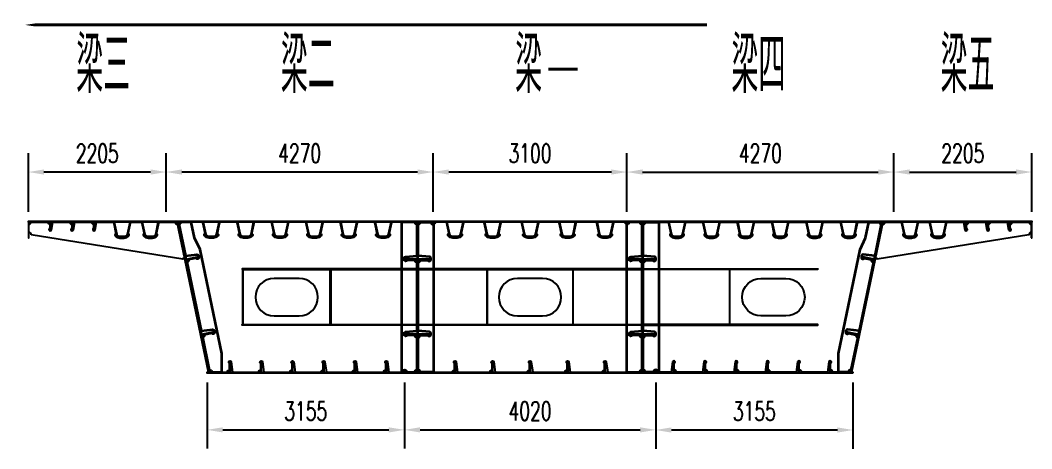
# Model space of a CAD drawing. Extents: x -158665 to 747974, y -1078007 to -307893.
# Drawn here: x 219552 to 235732, y -357447 to -350594 of the extents above; entities that cross this region are included whole.
import ezdxf

# ---------------------------------------------------------------- set-up
doc = ezdxf.new("R2010")
doc.units = 0
doc.header["$LTSCALE"] = 0.02
doc.header["$MEASUREMENT"] = 0
doc.header["$PDMODE"] = 35
doc.header["$PDSIZE"] = 150
doc.layers.get('0').update_dxf_attribs({"linetype": 'CONTINUOUS'})
doc.layers.get('Defpoints').update_dxf_attribs({"linetype": 'CONTINUOUS'})
doc.layers.add('1', color=1, linetype='CONTINUOUS')
doc.layers.add('1图框轮廓', color=7, linetype='CONTINUOUS', lineweight=35)
doc.styles.add('HC_GBDIM', font='romans', dxfattribs={"width": 0.667, "bigfont": 'gbcbig'})
doc.dimstyles.new('HC_GBDIM-100', dxfattribs={"dimscale": 100, "dimtxt": 3, "dimasz": 2.5, "dimexe": 3, "dimexo": 1.5, "dimgap": 1.5, "dimtad": 1, "dimdec": 0, "dimzin": 0, "dimdsep": 46, "dimtxsty": 'HC_GBDIM', "dimcen": 2.5, "dimclrd": 130, "dimclre": 130, "dimclrt": 3, "dimadec": 0, "dimazin": 0, "dimtfac": 0.714286, "dimtdec": 0, "dimtmove": 0, "dimatfit": 3, "dimfxl": 1, "dimtzin": 0, "dimlwd": -1, "dimlwe": -1, "dimarcsym": 0})

# ---------------------------------------------------------------- blocks, each defined once
blk = doc.blocks.new('*D199')
at = {"color": 130}
for p, q in [((222542, -356390), (222542, -357445)), ((225697, -356390), (225697, -357445)), ((222792, -357145), (225447, -357145))]:
    blk.add_line(p, q, dxfattribs=at)
for points in [[(222792, -357104), (222792, -357187), (222542, -357145)], [(225447, -357104), (225447, -357187), (225697, -357145)]]:
    blk.add_solid(points, dxfattribs=at)
at = {"layer": 'Defpoints', "color": 0}
for p in [(222542, -356240), (225697, -356240), (225697, -357145)]:
    blk.add_point(p, dxfattribs=at)
at = {"color": 3, "insert": (224119, -356845), "char_height": 300, "attachment_point": 5, "style": 'HC_GBDIM'}
blk.add_mtext('3155', dxfattribs=at)
blk = doc.blocks.new('*D200')
at = {"color": 130}
for p, q in [((225697, -356390), (225697, -357445)), ((229717, -356390), (229717, -357445)), ((225947, -357145), (229467, -357145))]:
    blk.add_line(p, q, dxfattribs=at)
for points in [[(225947, -357104), (225947, -357187), (225697, -357145)], [(229467, -357104), (229467, -357187), (229717, -357145)]]:
    blk.add_solid(points, dxfattribs=at)
at = {"layer": 'Defpoints', "color": 0}
for p in [(225697, -356240), (229717, -356240), (229717, -357145)]:
    blk.add_point(p, dxfattribs=at)
at = {"color": 3, "insert": (227707, -356845), "char_height": 300, "attachment_point": 5, "style": 'HC_GBDIM'}
blk.add_mtext('4020', dxfattribs=at)
blk = doc.blocks.new('*D201')
at = {"color": 130}
for p, q in [((229717, -356390), (229717, -357447)), ((232872, -356390), (232872, -357447)), ((229967, -357147), (232622, -357147))]:
    blk.add_line(p, q, dxfattribs=at)
for points in [[(229967, -357106), (229967, -357189), (229717, -357147)], [(232622, -357106), (232622, -357189), (232872, -357147)]]:
    blk.add_solid(points, dxfattribs=at)
at = {"layer": 'Defpoints', "color": 0}
for p in [(229717, -356240), (232872, -356240), (232872, -357147)]:
    blk.add_point(p, dxfattribs=at)
at = {"color": 3, "insert": (231294, -356847), "char_height": 300, "attachment_point": 5, "style": 'HC_GBDIM'}
blk.add_mtext('3155', dxfattribs=at)
blk = doc.blocks.new('*D202')
at = {"color": 130}
for p, q in [((229257, -353656), (229257, -352722)), ((233527, -353656), (233527, -352722)), ((229507, -353022), (233277, -353022))]:
    blk.add_line(p, q, dxfattribs=at)
for points in [[(229507, -352980), (229507, -353064), (229257, -353022)], [(233277, -352980), (233277, -353064), (233527, -353022)]]:
    blk.add_solid(points, dxfattribs=at)
at = {"layer": 'Defpoints', "color": 0}
for p in [(233527, -353022), (229257, -353806), (233527, -353806)]:
    blk.add_point(p, dxfattribs=at)
at = {"color": 3, "insert": (231392, -352722), "char_height": 300, "attachment_point": 5, "style": 'HC_GBDIM'}
blk.add_mtext('4270', dxfattribs=at)
blk = doc.blocks.new('*D203')
at = {"color": 130}
for p, q in [((226157, -353656), (226157, -352722)), ((229257, -353656), (229257, -352722)), ((229007, -353022), (226407, -353022))]:
    blk.add_line(p, q, dxfattribs=at)
for points in [[(226407, -352980), (226407, -353063), (226157, -353022)], [(229007, -352980), (229007, -353063), (229257, -353022)]]:
    blk.add_solid(points, dxfattribs=at)
at = {"layer": 'Defpoints', "color": 0}
for p in [(226157, -353022), (226157, -353806), (229257, -353806)]:
    blk.add_point(p, dxfattribs=at)
at = {"color": 3, "insert": (227707, -352722), "char_height": 300, "attachment_point": 5, "style": 'HC_GBDIM'}
blk.add_mtext('3100', dxfattribs=at)
blk = doc.blocks.new('*D204')
at = {"color": 130}
for p, q in [((221887, -353656), (221887, -352722)), ((226157, -353656), (226157, -352722)), ((225907, -353022), (222137, -353022))]:
    blk.add_line(p, q, dxfattribs=at)
for points in [[(222137, -352980), (222137, -353063), (221887, -353022)], [(225907, -352980), (225907, -353063), (226157, -353022)]]:
    blk.add_solid(points, dxfattribs=at)
at = {"layer": 'Defpoints', "color": 0}
for p in [(221887, -353022), (221887, -353806), (226157, -353806)]:
    blk.add_point(p, dxfattribs=at)
at = {"color": 3, "insert": (224022, -352722), "char_height": 300, "attachment_point": 5, "style": 'HC_GBDIM'}
blk.add_mtext('4270', dxfattribs=at)
blk = doc.blocks.new('*D205')
at = {"color": 130}
for p, q in [((219682, -353656), (219682, -352722)), ((221887, -353656), (221887, -352722)), ((221637, -353022), (219932, -353022))]:
    blk.add_line(p, q, dxfattribs=at)
for points in [[(219932, -352980), (219932, -353063), (219682, -353022)], [(221637, -352980), (221637, -353063), (221887, -353022)]]:
    blk.add_solid(points, dxfattribs=at)
at = {"layer": 'Defpoints', "color": 0}
for p in [(219682, -353022), (219682, -353806), (221887, -353806)]:
    blk.add_point(p, dxfattribs=at)
at = {"color": 3, "insert": (220784, -352722), "char_height": 300, "attachment_point": 5, "style": 'HC_GBDIM'}
blk.add_mtext('2205', dxfattribs=at)
blk = doc.blocks.new('*D206')
at = {"color": 130}
for p, q in [((233527, -353656), (233527, -352722)), ((235732, -353656), (235732, -352722)), ((233777, -353022), (235482, -353022))]:
    blk.add_line(p, q, dxfattribs=at)
for points in [[(233777, -352980), (233777, -353063), (233527, -353022)], [(235482, -352980), (235482, -353063), (235732, -353022)]]:
    blk.add_solid(points, dxfattribs=at)
at = {"layer": 'Defpoints', "color": 0}
for p in [(235732, -353022), (233527, -353806), (235732, -353806)]:
    blk.add_point(p, dxfattribs=at)
at = {"color": 3, "insert": (234629, -352722), "char_height": 300, "attachment_point": 5, "style": 'HC_GBDIM'}
blk.add_mtext('2205', dxfattribs=at)

msp = doc.modelspace()

# ---------------------------------------------------------------- linework, layer by layer
at = {"color": 6}
msp.add_lwpolyline([(219626.9, -350669.2, 0, 150, 0), (220132, -350669.2, 50, 50, 0), (230537.1, -350669.2, 50, 50, 0)], format="xyseb", dxfattribs=at)
at = {"color": 4}
for points in [[(226156.7, -353822.4), (221886.7, -353822.4), (221886.7, -353806.4), (226156.7, -353806.4)], [(225898.7, -356222.4), (225914.7, -356222.4), (225914.7, -353822.4), (225898.7, -353822.4)], [(229256.7, -353822.4), (226156.7, -353822.4), (226156.7, -353806.4), (229256.7, -353806.4)], [(233526.7, -353822.4), (229256.7, -353822.4), (229256.7, -353806.4), (233526.7, -353806.4)], [(229498.7, -356222.4), (229514.7, -356222.4), (229514.7, -353822.4), (229498.7, -353822.4)], [(225898.7, -354414.4), (225718.7, -354414.4), (225718.7, -354430.4), (225898.7, -354430.4)], [(226094.7, -354414.4), (225914.7, -354414.4), (225914.7, -354430.4), (226094.7, -354430.4)], [(229498.7, -354414.4), (229318.7, -354414.4), (229318.7, -354430.4), (229498.7, -354430.4)], [(229694.7, -354414.4), (229514.7, -354414.4), (229514.7, -354430.4), (229694.7, -354430.4)], [(225898.7, -355614.4), (225718.7, -355614.4), (225718.7, -355630.4), (225898.7, -355630.4)], [(226094.7, -355614.4), (225914.7, -355614.4), (225914.7, -355630.4), (226094.7, -355630.4)], [(229498.7, -355614.4), (229318.7, -355614.4), (229318.7, -355630.4), (229498.7, -355630.4)], [(229694.7, -355614.4), (229514.7, -355614.4), (229514.7, -355630.4), (229694.7, -355630.4)], [(225696.7, -356240.4), (222541.7, -356240.4), (222541.7, -356222.4), (225696.7, -356222.4)], [(229716.7, -356240.4), (225696.7, -356240.4), (225696.7, -356222.4), (229716.7, -356222.4)], [(232871.7, -356240.4), (229716.7, -356240.4), (229716.7, -356222.4), (232871.7, -356222.4)]]:
    msp.add_lwpolyline(points, close=True, dxfattribs=at)
at = {"color": 2, "ltscale": 3}
for points in [[(225898.7, -354465.4, -0.4142136), (225863.7, -354430.4), (225742.3, -354430.4, -0.8490905), (225693.7, -354422.4), (225693.7, -354402.4, -0.3855079), (225716.2, -354377.6), (225898.7, -354359.4), (225898.7, -353857.4, -0.4142136), (225863.7, -353822.4), (225501.7, -353822.4), (225489.5, -353832.2), (225452.5, -354002.4, -0.5717692), (225465.8, -354043.4, -0.2157414), (225390.7, -354077.4), (225322.7, -354077.4, -0.2157414), (225247.5, -354043.4, -0.5717692), (225260.8, -354002.4), (225223.8, -353832.2), (225211.7, -353822.4), (224951.7, -353822.4), (224939.5, -353832.2), (224902.5, -354002.4, -0.5717692), (224915.8, -354043.4, -0.2157414), (224840.7, -354077.4), (224772.7, -354077.4, -0.2157414), (224697.5, -354043.4, -0.5717692), (224710.8, -354002.4), (224673.8, -353832.2), (224661.7, -353822.4), (224401.7, -353822.4), (224389.5, -353832.2), (224352.5, -354002.4, -0.5717692), (224365.8, -354043.4, -0.2157414), (224290.7, -354077.4), (224222.7, -354077.4, -0.2157414), (224147.5, -354043.4, -0.5717692), (224160.8, -354002.4), (224123.8, -353832.2), (224111.7, -353822.4), (223851.7, -353822.4), (223839.5, -353832.2), (223802.5, -354002.4, -0.5717692), (223815.8, -354043.4, -0.2157414), (223740.7, -354077.4), (223672.7, -354077.4, -0.2157414), (223597.5, -354043.4, -0.5717692), (223610.8, -354002.4), (223573.8, -353832.2), (223561.7, -353822.4), (223301.7, -353822.4), (223289.5, -353832.2), (223252.5, -354002.4, -0.5717692), (223265.8, -354043.4, -0.2157414), (223190.7, -354077.4), (223122.7, -354077.4, -0.2157414), (223047.5, -354043.4, -0.5717692), (223060.8, -354002.4), (223023.8, -353832.2), (223011.7, -353822.4), (222751.7, -353822.4), (222739.5, -353832.2), (222702.5, -354002.4, -0.5717692), (222715.8, -354043.4, -0.2157414), (222640.7, -354077.4), (222572.7, -354077.4, -0.2157414), (222497.5, -354043.4, -0.5717692), (222510.8, -354002.4), (222473.8, -353832.2), (222461.7, -353822.4), (222116.7, -353822.4, -0.3552568), (222088.8, -353856.7), (222193.8, -354360.8), (222376.1, -354341.3, -0.3855079), (222403.3, -354361.1), (222407.4, -354380.6, -0.8490905), (222361.3, -354398.4), (222242.6, -354423.1, -0.4142136), (222215.4, -354464.5), (222443.8, -355560.8), (222626.1, -355541.3, -0.3855079), (222653.3, -355561.1), (222657.4, -355580.6, -0.8490905), (222611.3, -355598.4), (222492.6, -355623.1, -0.4142136), (222465.4, -355664.5), (222574.5, -356188.2, -0.4757351), (222616.7, -356222.4), (222864.7, -356222.4, -0.4142136), (222899.7, -356187.4), (222899.7, -356081.2, -1.7629799), (222926.5, -356059.7), (222948.7, -356222.4), (223364.7, -356222.4, -0.4142136), (223399.7, -356187.4), (223399.7, -356081.2, -1.7629799), (223426.5, -356059.7), (223448.7, -356222.4), (223864.7, -356222.4, -0.4142136), (223899.7, -356187.4), (223899.7, -356081.2, -1.7629799), (223926.5, -356059.7), (223948.7, -356222.4), (224364.7, -356222.4, -0.4142136), (224399.7, -356187.4), (224399.7, -356081.2, -1.7629799), (224426.5, -356059.7), (224448.7, -356222.4), (224864.7, -356222.4, -0.4142136), (224899.7, -356187.4), (224899.7, -356081.2, -1.7629799), (224926.5, -356059.7), (224948.7, -356222.4), (225364.7, -356222.4, -0.4142136), (225399.7, -356187.4), (225399.7, -356081.2, -1.7629799), (225426.5, -356059.7), (225448.7, -356222.4), (225661.7, -356222.4, -1), (225731.7, -356222.4), (225863.7, -356222.4, -0.4142136), (225898.7, -356187.4), (225898.7, -355665.4, -0.4142136), (225863.7, -355630.4), (225742.3, -355630.4, -0.8490905), (225693.7, -355622.4), (225693.7, -355602.4, -0.3855079), (225716.2, -355577.6), (225898.7, -355559.4)], [(229498.7, -354465.4, -0.4142136), (229463.7, -354430.4), (229342.3, -354430.4, -0.8490905), (229293.7, -354422.4), (229293.7, -354402.4, -0.3855079), (229316.2, -354377.6), (229498.7, -354359.4), (229498.7, -353857.4, -0.4142136), (229463.7, -353822.4), (229291.7, -353822.4, -1), (229221.7, -353822.4), (229051.7, -353822.4), (229039.5, -353832.2), (229002.5, -354002.4, -0.5717692), (229015.8, -354043.4, -0.2157414), (228940.7, -354077.4), (228872.7, -354077.4, -0.2157414), (228797.5, -354043.4, -0.5717692), (228810.8, -354002.4), (228773.8, -353832.2), (228761.7, -353822.4), (228451.7, -353822.4), (228439.5, -353832.2), (228402.5, -354002.4, -0.5717692), (228415.8, -354043.4, -0.2157414), (228340.7, -354077.4), (228272.7, -354077.4, -0.2157414), (228197.5, -354043.4, -0.5717692), (228210.8, -354002.4), (228173.8, -353832.2), (228161.7, -353822.4), (227851.7, -353822.4), (227839.5, -353832.2), (227802.5, -354002.4, -0.5717692), (227815.8, -354043.4, -0.2157414), (227740.7, -354077.4), (227672.7, -354077.4, -0.2157414), (227597.5, -354043.4, -0.5717692), (227610.8, -354002.4), (227573.8, -353832.2), (227561.7, -353822.4), (227251.7, -353822.4), (227239.5, -353832.2), (227202.5, -354002.4, -0.5717692), (227215.8, -354043.4, -0.2157414), (227140.7, -354077.4), (227072.7, -354077.4, -0.2157414), (226997.5, -354043.4, -0.5717692), (227010.8, -354002.4), (226973.8, -353832.2), (226961.7, -353822.4), (226651.7, -353822.4), (226639.5, -353832.2), (226602.5, -354002.4, -0.5717692), (226615.8, -354043.4, -0.2157414), (226540.7, -354077.4), (226472.7, -354077.4, -0.2157414), (226397.5, -354043.4, -0.5717692), (226410.8, -354002.4), (226373.8, -353832.2), (226361.7, -353822.4), (226191.7, -353822.4, -1), (226121.7, -353822.4), (225949.7, -353822.4, -0.4142136), (225914.7, -353857.4), (225914.7, -354359.4), (226097.1, -354377.6, -0.3855079), (226119.7, -354402.4), (226119.7, -354422.4, -0.8490905), (226071, -354430.4), (225949.7, -354430.4, -0.4142135), (225914.7, -354465.4), (225914.7, -355559.4), (226097.1, -355577.6, -0.3855079), (226119.7, -355602.4), (226119.7, -355622.4, -0.8490905), (226071, -355630.4), (225949.7, -355630.4, -0.4142135), (225914.7, -355665.4), (225914.7, -356187.4, -0.4142136), (225949.7, -356222.4), (226464.7, -356222.4, -0.4142136), (226499.7, -356187.4), (226499.7, -356081.2, -1.7629799), (226526.5, -356059.7), (226548.7, -356222.4), (227064.7, -356222.4, -0.4142136), (227099.7, -356187.4), (227099.7, -356081.2, -1.7629799), (227126.5, -356059.7), (227148.7, -356222.4), (227664.7, -356222.4, -0.4142136), (227699.7, -356187.4), (227699.7, -356081.2, -1.7629799), (227726.5, -356059.7), (227748.7, -356222.4), (228264.7, -356222.4, -0.4142136), (228299.7, -356187.4), (228299.7, -356081.2, -1.7629799), (228326.5, -356059.7), (228348.7, -356222.4), (228864.7, -356222.4, -0.4142136), (228899.7, -356187.4), (228899.7, -356081.2, -1.7629799), (228926.5, -356059.7), (228948.7, -356222.4), (229463.7, -356222.4, -0.4142136), (229498.7, -356187.4), (229498.7, -355665.4, -0.4142136), (229463.7, -355630.4), (229342.3, -355630.4, -0.8490905), (229293.7, -355622.4), (229293.7, -355602.4, -0.3855079), (229316.2, -355577.6), (229498.7, -355559.4)], [(229514.7, -354465.4, 0.4142136), (229549.7, -354430.4), (229671, -354430.4, 0.8490905), (229719.7, -354422.4), (229719.7, -354402.4, 0.3855079), (229697.1, -354377.6), (229514.7, -354359.4), (229514.7, -353857.4, 0.4142136), (229549.7, -353822.4), (229911.7, -353822.4), (229923.8, -353832.2), (229960.8, -354002.4, 0.5717692), (229947.5, -354043.4, 0.2157414), (230022.7, -354077.4), (230090.7, -354077.4, 0.2157414), (230165.8, -354043.4, 0.5717692), (230152.5, -354002.4), (230189.5, -353832.2), (230201.7, -353822.4), (230461.7, -353822.4), (230473.8, -353832.2), (230510.8, -354002.4, 0.5717692), (230497.5, -354043.4, 0.2157414), (230572.7, -354077.4), (230640.7, -354077.4, 0.2157414), (230715.8, -354043.4, 0.5717692), (230702.5, -354002.4), (230739.5, -353832.2), (230751.7, -353822.4), (231011.7, -353822.4), (231023.8, -353832.2), (231060.8, -354002.4, 0.5717692), (231047.5, -354043.4, 0.2157414), (231122.7, -354077.4), (231190.7, -354077.4, 0.2157414), (231265.8, -354043.4, 0.5717692), (231252.5, -354002.4), (231289.5, -353832.2), (231301.7, -353822.4), (231561.7, -353822.4), (231573.8, -353832.2), (231610.8, -354002.4, 0.5717692), (231597.5, -354043.4, 0.2157414), (231672.7, -354077.4), (231740.7, -354077.4, 0.2157414), (231815.8, -354043.4, 0.5717692), (231802.5, -354002.4), (231839.5, -353832.2), (231851.7, -353822.4), (232111.7, -353822.4), (232123.8, -353832.2), (232160.8, -354002.4, 0.5717692), (232147.5, -354043.4, 0.2157414), (232222.7, -354077.4), (232290.7, -354077.4, 0.2157414), (232365.8, -354043.4, 0.5717692), (232352.5, -354002.4), (232389.5, -353832.2), (232401.7, -353822.4), (232661.7, -353822.4), (232673.8, -353832.2), (232710.8, -354002.4, 0.5717692), (232697.5, -354043.4, 0.2157414), (232772.7, -354077.4), (232840.7, -354077.4, 0.2157414), (232915.8, -354043.4, 0.5717692), (232902.5, -354002.4), (232939.5, -353832.2), (232951.7, -353822.4), (233296.7, -353822.4, 0.3552568), (233324.5, -353856.7), (233219.5, -354360.8), (233037.2, -354341.3, 0.3855079), (233010, -354361.1), (233006, -354380.6, 0.8490905), (233052, -354398.4), (233170.8, -354423.1, 0.4142136), (233197.9, -354464.5), (232969.5, -355560.8), (232787.2, -355541.3, 0.3855079), (232760, -355561.1), (232756, -355580.6, 0.8490905), (232802, -355598.4), (232920.8, -355623.1, 0.4142136), (232947.9, -355664.5), (232838.8, -356188.2, 0.4757351), (232796.7, -356222.4), (232548.7, -356222.4, 0.4142136), (232513.7, -356187.4), (232513.7, -356081.2, 1.7629799), (232486.8, -356059.7), (232464.7, -356222.4), (232048.7, -356222.4, 0.4142136), (232013.7, -356187.4), (232013.7, -356081.2, 1.7629799), (231986.8, -356059.7), (231964.7, -356222.4), (231548.7, -356222.4, 0.4142136), (231513.7, -356187.4), (231513.7, -356081.2, 1.7629799), (231486.8, -356059.7), (231464.7, -356222.4), (231048.7, -356222.4, 0.4142136), (231013.7, -356187.4), (231013.7, -356081.2, 1.7629799), (230986.8, -356059.7), (230964.7, -356222.4), (230548.7, -356222.4, 0.4142136), (230513.7, -356187.4), (230513.7, -356081.2, 1.7629799), (230486.8, -356059.7), (230464.7, -356222.4), (230048.7, -356222.4, 0.4142136), (230013.7, -356187.4), (230013.7, -356081.2, 1.7629799), (229986.8, -356059.7), (229964.7, -356222.4), (229751.7, -356222.4, 1), (229681.7, -356222.4), (229549.7, -356222.4, 0.4142136), (229514.7, -356187.4), (229514.7, -355665.4, 0.4142136), (229549.7, -355630.4), (229671, -355630.4, 0.8490905), (229719.7, -355622.4), (229719.7, -355602.4, 0.3855079), (229697.1, -355577.6), (229514.7, -355559.4)]]:
    msp.add_lwpolyline(points, format="xyb", close=True, dxfattribs=at)
at = {"layer": '1', "color": 4}
msp.add_line((233526.7, -353822.4), (233526.7, -353806.4), dxfattribs=at)
for points in [[(221886.7, -353822.4), (219681.7, -353822.4), (219681.7, -353806.4), (221886.7, -353806.4)], [(219691.7, -353822.4), (219681.7, -353822.4), (219681.7, -354072.4), (219691.7, -354072.4)], [(220025.7, -353942.4), (220037.7, -353942.4), (220037.7, -353822.4), (220025.7, -353822.4)], [(220375.7, -353942.4), (220387.7, -353942.4), (220387.7, -353822.4), (220375.7, -353822.4)], [(220725.7, -353942.4), (220737.7, -353942.4), (220737.7, -353822.4), (220725.7, -353822.4)], [(233526.7, -353806.4), (235731.7, -353806.4), (235731.7, -353822.4), (233526.7, -353822.4)], [(234675.7, -353942.4), (234687.7, -353942.4), (234687.7, -353822.4), (234675.7, -353822.4)], [(235037.7, -353822.4), (235025.7, -353822.4), (235025.7, -353942.4), (235037.7, -353942.4)], [(235375.7, -353942.4), (235387.7, -353942.4), (235387.7, -353822.4), (235375.7, -353822.4)], [(235721.7, -354072.4), (235731.7, -354072.4), (235731.7, -353822.4), (235721.7, -353822.4)], [(223102.7, -354582.4), (225898.7, -354582.4), (225898.7, -354572.4), (223102.7, -354572.4)], [(223108.7, -355462.4), (223118.7, -355462.4), (223118.7, -354582.4), (223108.7, -354582.4)], [(224518.7, -355462.4), (224508.7, -355462.4), (224508.7, -354582.4), (224518.7, -354582.4)], [(225914.7, -354582.4), (229498.7, -354582.4), (229498.7, -354572.4), (225914.7, -354572.4)], [(227014.7, -355462.4), (227024.7, -355462.4), (227024.7, -354582.4), (227014.7, -354582.4)], [(228388.7, -355462.4), (228398.7, -355462.4), (228398.7, -354582.4), (228388.7, -354582.4)], [(232310.7, -354582.4), (229514.7, -354582.4), (229514.7, -354572.4), (232310.7, -354572.4)], [(230894.7, -355462.4), (230904.7, -355462.4), (230904.7, -354582.4), (230894.7, -354582.4)], [(225898.7, -355472.4), (223102.7, -355472.4), (223102.7, -355462.4), (225898.7, -355462.4)], [(229498.7, -355472.4), (225914.7, -355472.4), (225914.7, -355462.4), (229498.7, -355462.4)], [(229514.7, -355472.4), (232310.7, -355472.4), (232310.7, -355462.4), (229514.7, -355462.4)], [(222913.7, -356062.4), (222899.7, -356062.4), (222899.7, -356222.4), (222913.7, -356222.4)], [(223413.7, -356062.4), (223399.7, -356062.4), (223399.7, -356222.4), (223413.7, -356222.4)], [(223913.7, -356062.4), (223899.7, -356062.4), (223899.7, -356222.4), (223913.7, -356222.4)], [(224413.7, -356062.4), (224399.7, -356062.4), (224399.7, -356222.4), (224413.7, -356222.4)], [(224913.7, -356062.4), (224899.7, -356062.4), (224899.7, -356222.4), (224913.7, -356222.4)], [(225413.7, -356062.4), (225399.7, -356062.4), (225399.7, -356222.4), (225413.7, -356222.4)], [(226513.7, -356062.4), (226499.7, -356062.4), (226499.7, -356222.4), (226513.7, -356222.4)], [(227113.7, -356062.4), (227099.7, -356062.4), (227099.7, -356222.4), (227113.7, -356222.4)], [(227713.7, -356062.4), (227699.7, -356062.4), (227699.7, -356222.4), (227713.7, -356222.4)], [(228313.7, -356062.4), (228299.7, -356062.4), (228299.7, -356222.4), (228313.7, -356222.4)], [(228913.7, -356062.4), (228899.7, -356062.4), (228899.7, -356222.4), (228913.7, -356222.4)], [(230013.7, -356062.5), (229999.7, -356062.5), (229999.7, -356222.5), (230013.7, -356222.5)], [(230513.7, -356062.4), (230499.7, -356062.4), (230499.7, -356222.4), (230513.7, -356222.4)], [(231013.7, -356062.4), (230999.7, -356062.4), (230999.7, -356222.4), (231013.7, -356222.4)], [(231513.7, -356062.4), (231499.7, -356062.4), (231499.7, -356222.4), (231513.7, -356222.4)], [(232013.7, -356062.4), (231999.7, -356062.4), (231999.7, -356222.4), (232013.7, -356222.4)], [(232513.7, -356062.4), (232499.7, -356062.4), (232499.7, -356222.4), (232513.7, -356222.4)]]:
    msp.add_lwpolyline(points, close=True, dxfattribs=at)
for points in [[(219726.2, -354028, 0.4615482), (219691.7, -353987.4), (219691.7, -353857.4, 0.4142136), (219726.7, -353822.4), (219990.7, -353822.4, 0.4142136), (220025.7, -353857.4), (220025.7, -353923.4, 1.7811251), (220051.4, -353945.8), (220072.7, -353822.4), (220340.7, -353822.4, 0.4142136), (220375.7, -353857.4), (220375.7, -353923.4, 1.7811251), (220401.4, -353945.8), (220422.7, -353822.4), (220690.7, -353822.4, 0.4142136), (220725.7, -353857.4), (220725.7, -353923.4, 1.7811251), (220751.4, -353945.8), (220772.7, -353822.4), (221046.7, -353822.4), (221085.8, -354002.4, 0.5717692), (221072.5, -354043.4, 0.2157414), (221147.7, -354077.4), (221215.7, -354077.4, 0.2157414), (221290.8, -354043.4, 0.5717692), (221277.5, -354002.4), (221316.7, -353822.4), (221496.7, -353822.4), (221535.8, -354002.4, 0.5717692), (221522.5, -354043.4, 0.2157414), (221597.7, -354077.4), (221665.7, -354077.4, 0.2157414), (221740.8, -354043.4, 0.5717692), (221727.5, -354002.4), (221766.7, -353822.4), (222028.3, -353822.4, 0.4757351), (222070.4, -353856.7), (222181.1, -354388.2, 0.311127), (222153.7, -354416.9)], [(221310.5, -353822.4), (221316.7, -353822.4), (221274.5, -354016.2, -0.3528189), (221229.6, -354052.4), (221133.7, -354052.4, -0.3528189), (221088.8, -354016.2), (221046.7, -353822.4), (221052.8, -353822.4), (221094.6, -354014.9, 0.3528189), (221133.7, -354046.4), (221229.6, -354046.4, 0.3528189), (221268.7, -354014.9)], [(221760.5, -353822.4), (221766.7, -353822.4), (221724.5, -354016.2, -0.3528189), (221679.6, -354052.4), (221583.7, -354052.4, -0.3528189), (221538.8, -354016.2), (221496.7, -353822.4), (221502.8, -353822.4), (221544.6, -354014.9, 0.3528189), (221583.7, -354046.4), (221679.6, -354046.4, 0.3528189), (221718.7, -354014.9)], [(222735.5, -353822.4), (222741.7, -353822.4), (222699.5, -354016.2, -0.3528189), (222654.6, -354052.4), (222558.7, -354052.4, -0.3528189), (222513.8, -354016.2), (222471.7, -353822.4), (222477.8, -353822.4), (222519.6, -354014.9, 0.3528189), (222558.7, -354046.4), (222654.6, -354046.4, 0.3528189), (222693.7, -354014.9)], [(223285.5, -353822.4), (223291.7, -353822.4), (223249.5, -354016.2, -0.3528189), (223204.6, -354052.4), (223108.7, -354052.4, -0.3528189), (223063.8, -354016.2), (223021.7, -353822.4), (223027.8, -353822.4), (223069.6, -354014.9, 0.3528189), (223108.7, -354046.4), (223204.6, -354046.4, 0.3528189), (223243.7, -354014.9)], [(223835.5, -353822.4), (223841.7, -353822.4), (223799.5, -354016.2, -0.3528189), (223754.6, -354052.4), (223658.7, -354052.4, -0.3528189), (223613.8, -354016.2), (223571.7, -353822.4), (223577.8, -353822.4), (223619.6, -354014.9, 0.3528189), (223658.7, -354046.4), (223754.6, -354046.4, 0.3528189), (223793.7, -354014.9)], [(224385.5, -353822.4), (224391.7, -353822.4), (224349.5, -354016.2, -0.3528189), (224304.6, -354052.4), (224208.7, -354052.4, -0.3528189), (224163.8, -354016.2), (224121.7, -353822.4), (224127.8, -353822.4), (224169.6, -354014.9, 0.3528189), (224208.7, -354046.4), (224304.6, -354046.4, 0.3528189), (224343.7, -354014.9)], [(224935.5, -353822.4), (224941.7, -353822.4), (224899.5, -354016.2, -0.3528189), (224854.6, -354052.4), (224758.7, -354052.4, -0.3528189), (224713.8, -354016.2), (224671.7, -353822.4), (224677.8, -353822.4), (224719.6, -354014.9, 0.3528189), (224758.7, -354046.4), (224854.6, -354046.4, 0.3528189), (224893.7, -354014.9)], [(225485.5, -353822.4), (225491.7, -353822.4), (225449.5, -354016.2, -0.3528189), (225404.6, -354052.4), (225308.7, -354052.4, -0.3528189), (225263.8, -354016.2), (225221.7, -353822.4), (225227.8, -353822.4), (225269.6, -354014.9, 0.3528189), (225308.7, -354046.4), (225404.6, -354046.4, 0.3528189), (225443.7, -354014.9)], [(226635.5, -353822.4), (226641.7, -353822.4), (226599.5, -354016.2, -0.3528189), (226554.6, -354052.4), (226458.7, -354052.4, -0.3528189), (226413.8, -354016.2), (226371.7, -353822.4), (226377.8, -353822.4), (226419.6, -354014.9, 0.3528189), (226458.7, -354046.4), (226554.6, -354046.4, 0.3528189), (226593.7, -354014.9)], [(227235.5, -353822.4), (227241.7, -353822.4), (227199.5, -354016.2, -0.3528189), (227154.6, -354052.4), (227058.7, -354052.4, -0.3528189), (227013.8, -354016.2), (226971.7, -353822.4), (226977.8, -353822.4), (227019.6, -354014.9, 0.3528189), (227058.7, -354046.4), (227154.6, -354046.4, 0.3528189), (227193.7, -354014.9)], [(227835.5, -353822.4), (227841.7, -353822.4), (227799.5, -354016.2, -0.3528189), (227754.6, -354052.4), (227658.7, -354052.4, -0.3528189), (227613.8, -354016.2), (227571.7, -353822.4), (227577.8, -353822.4), (227619.6, -354014.9, 0.3528189), (227658.7, -354046.4), (227754.6, -354046.4, 0.3528189), (227793.7, -354014.9)], [(228435.5, -353822.4), (228441.7, -353822.4), (228399.5, -354016.2, -0.3528189), (228354.6, -354052.4), (228258.7, -354052.4, -0.3528189), (228213.8, -354016.2), (228171.7, -353822.4), (228177.8, -353822.4), (228219.6, -354014.9, 0.3528189), (228258.7, -354046.4), (228354.6, -354046.4, 0.3528189), (228393.7, -354014.9)], [(229035.5, -353822.4), (229041.7, -353822.4), (228999.5, -354016.2, -0.3528189), (228954.6, -354052.4), (228858.7, -354052.4, -0.3528189), (228813.8, -354016.2), (228771.7, -353822.4), (228777.8, -353822.4), (228819.6, -354014.9, 0.3528189), (228858.7, -354046.4), (228954.6, -354046.4, 0.3528189), (228993.7, -354014.9)], [(230185.5, -353822.5), (230191.6, -353822.5), (230149.5, -354016.3, -0.3528189), (230104.6, -354052.5), (230008.7, -354052.5, -0.3528189), (229963.8, -354016.3), (229921.6, -353822.5), (229927.8, -353822.5), (229969.6, -354015, 0.3528189), (230008.7, -354046.5), (230104.6, -354046.5, 0.3528189), (230143.7, -354015)], [(230735.5, -353822.4), (230741.7, -353822.4), (230699.5, -354016.2, -0.3528189), (230654.6, -354052.4), (230558.7, -354052.4, -0.3528189), (230513.8, -354016.2), (230471.7, -353822.4), (230477.8, -353822.4), (230519.6, -354014.9, 0.3528189), (230558.7, -354046.4), (230654.6, -354046.4, 0.3528189), (230693.7, -354014.9)], [(231285.5, -353822.5), (231291.6, -353822.5), (231249.5, -354016.3, -0.3528189), (231204.6, -354052.5), (231108.7, -354052.5, -0.3528189), (231063.8, -354016.3), (231021.6, -353822.5), (231027.8, -353822.5), (231069.6, -354015, 0.3528189), (231108.7, -354046.5), (231204.6, -354046.5, 0.3528189), (231243.7, -354015)], [(231835.5, -353822.4), (231841.7, -353822.4), (231799.5, -354016.2, -0.3528189), (231754.6, -354052.4), (231658.7, -354052.4, -0.3528189), (231613.8, -354016.2), (231571.7, -353822.4), (231577.8, -353822.4), (231619.6, -354014.9, 0.3528189), (231658.7, -354046.4), (231754.6, -354046.4, 0.3528189), (231793.7, -354014.9)], [(232385.5, -353822.5), (232391.7, -353822.5), (232349.5, -354016.2, -0.3528189), (232304.6, -354052.5), (232208.7, -354052.5, -0.3528189), (232163.8, -354016.2), (232121.7, -353822.5), (232127.8, -353822.5), (232169.6, -354015, 0.3528189), (232208.7, -354046.5), (232304.6, -354046.5, 0.3528189), (232343.7, -354015)], [(232935.5, -353822.4), (232941.7, -353822.4), (232899.5, -354016.2, -0.3528189), (232854.6, -354052.4), (232758.7, -354052.4, -0.3528189), (232713.8, -354016.2), (232671.7, -353822.4), (232677.8, -353822.4), (232719.6, -354014.9, 0.3528189), (232758.7, -354046.4), (232854.6, -354046.4, 0.3528189), (232893.7, -354014.9)], [(233342.9, -353856.7, 0.4757351), (233385, -353822.4), (233526.7, -353822.4), (233646.7, -353822.4), (233685.8, -354002.4, 0.5717692), (233672.5, -354043.4, 0.2157414), (233747.7, -354077.4), (233815.7, -354077.4, 0.2157414), (233890.8, -354043.4, 0.5717692), (233877.5, -354002.4), (233916.7, -353822.4), (234096.7, -353822.4), (234135.8, -354002.4, 0.5717692), (234122.5, -354043.4, 0.2157414), (234197.7, -354077.4), (234265.7, -354077.4, 0.2157414), (234340.8, -354043.4, 0.5717692), (234327.5, -354002.4), (234366.7, -353822.4), (234640.7, -353822.4), (234662, -353945.8, 1.7811251), (234687.7, -353923.4), (234687.7, -353857.4, 0.4142136), (234722.7, -353822.4), (234990.7, -353822.4), (235012, -353945.8, 1.7811251), (235037.7, -353923.4), (235037.7, -353857.4, 0.4142136), (235072.7, -353822.4), (235340.7, -353822.4), (235362, -353945.8, 1.7811251), (235387.7, -353923.4), (235387.7, -353857.4, 0.4142136), (235422.7, -353822.4), (235686.7, -353822.4, 0.4142136), (235721.7, -353857.4), (235721.7, -353987.4, 0.4615482), (235687.1, -354028), (233259.6, -354416.9, 0.311127), (233232.2, -354388.2)], [(233910.5, -353822.4), (233916.7, -353822.4), (233874.5, -354016.2, -0.3528189), (233829.6, -354052.4), (233733.7, -354052.4, -0.3528189), (233688.8, -354016.2), (233646.7, -353822.4), (233652.8, -353822.4), (233694.6, -354014.9, 0.3528189), (233733.7, -354046.4), (233829.6, -354046.4, 0.3528189), (233868.7, -354014.9)], [(234360.5, -353822.4), (234366.7, -353822.4), (234324.5, -354016.2, -0.3528189), (234279.6, -354052.4), (234183.7, -354052.4, -0.3528189), (234138.8, -354016.2), (234096.7, -353822.4), (234102.8, -353822.4), (234144.6, -354014.9, 0.3528189), (234183.7, -354046.4), (234279.6, -354046.4, 0.3528189), (234318.7, -354014.9)]]:
    msp.add_lwpolyline(points, format="xyb", close=True, dxfattribs=at)
for points in [[(222063.3, -353822.4), (222081.7, -353822.4), (222581.7, -356222.4), (222563.3, -356222.4), (222063.3, -353822.4)], [(233331.7, -353822.4), (233350, -353822.4), (232850, -356222.4), (232831.7, -356222.4), (233331.7, -353822.4)], [(222205, -354414.6), (222381.2, -354377.9), (222384.5, -354393.6), (222208.3, -354430.3), (222205, -354414.6)], [(233208.3, -354414.6), (233032.1, -354377.9), (233028.8, -354393.6), (233205, -354430.3), (233208.3, -354414.6)], [(222455, -355614.6), (222631.2, -355577.9), (222634.5, -355593.6), (222458.3, -355630.3), (222455, -355614.6)], [(232955, -355630.3), (232778.8, -355593.6), (232782.1, -355577.9), (232958.3, -355614.6), (232955, -355630.3)]]:
    msp.add_lwpolyline(points, dxfattribs=at)
at = {"layer": '1', "color": 2}
for points in [[(223613.7, -354722.4, 1), (223613.7, -355322.4), (224013.7, -355322.4, 1), (224013.7, -354722.4)], [(227906.7, -355322.4, 1), (227906.7, -354722.4), (227506.7, -354722.4, 1), (227506.7, -355322.4)], [(231799.7, -354722.4, -1), (231799.7, -355322.4), (231399.7, -355322.4, -1), (231399.7, -354722.4)]]:
    msp.add_lwpolyline(points, format="xyb", close=True, dxfattribs=at)
at = {"layer": '1图框轮廓', "color": 1, "ltscale": 3}
for points in [[(222338.6, -354075.3), (222286, -353822.4), (222116.7, -353822.4, -0.3552568), (222088.8, -353856.7), (222193.8, -354360.8), (222376.1, -354341.3, -0.3855079), (222403.3, -354361.1), (222407.4, -354380.6, -0.8490905), (222361.3, -354398.4), (222242.6, -354423.1, -0.4142136), (222215.4, -354464.5), (222443.8, -355560.8), (222626.1, -355541.3, -0.3855079), (222653.3, -355561.1), (222657.4, -355580.6, -0.8490905), (222611.3, -355598.4), (222492.6, -355623.1, -0.4142136), (222465.4, -355664.5), (222574.5, -356188.2, -0.4757351), (222616.7, -356222.4), (222774.5, -356222.4), (222774.5, -355922.4), (222428.4, -354260.9)], [(233074.7, -354075.3), (233127.4, -353822.4), (233296.7, -353822.4, 0.3552568), (233324.5, -353856.7), (233219.5, -354360.8), (233037.2, -354341.3, 0.3855079), (233010, -354361.1), (233006, -354380.6, 0.8490905), (233052, -354398.4), (233170.8, -354423.1, 0.4142136), (233197.9, -354464.5), (232969.5, -355560.8), (232787.2, -355541.3, 0.3855079), (232760, -355561.1), (232756, -355580.6, 0.8490905), (232802, -355598.4), (232920.8, -355623.1, 0.4142136), (232947.9, -355664.5), (232838.8, -356188.2, 0.4757351), (232796.7, -356222.4), (232638.8, -356222.4), (232638.8, -355922.4), (232984.9, -354260.9)]]:
    msp.add_lwpolyline(points, format="xyb", close=True, dxfattribs=at)
at = {"layer": '1图框轮廓', "color": 3, "ltscale": 3}
for points in [[(225898.7, -355665.4, -0.4142136), (225863.7, -355630.4), (225742.3, -355630.4, -0.8490905), (225693.7, -355622.4), (225693.7, -355602.4, -0.3855079), (225716.2, -355577.6), (225898.7, -355559.4), (225898.7, -354465.4, -0.4142136), (225863.7, -354430.4), (225742.3, -354430.4, -0.8490905), (225693.7, -354422.4), (225693.7, -354402.4, -0.3855079), (225716.2, -354377.6), (225898.7, -354359.4), (225898.7, -353857.4, -0.4142136), (225863.7, -353822.4), (225648.7, -353822.4), (225648.7, -356222.4), (225661.7, -356222.4, -1), (225731.7, -356222.4), (225863.7, -356222.4, -0.4142136), (225898.7, -356187.4)], [(229514.7, -355665.4, 0.4142136), (229549.7, -355630.4), (229671, -355630.4, 0.8490905), (229719.7, -355622.4), (229719.7, -355602.4, 0.3855079), (229697.1, -355577.6), (229514.7, -355559.4), (229514.7, -354465.4, 0.4142136), (229549.7, -354430.4), (229671, -354430.4, 0.8490905), (229719.7, -354422.4), (229719.7, -354402.4, 0.3855079), (229697.1, -354377.6), (229514.7, -354359.4), (229514.7, -353857.4, 0.4142136), (229549.7, -353822.4), (229764.7, -353822.4), (229764.7, -356222.4), (229751.7, -356222.4, 1), (229681.7, -356222.4), (229549.7, -356222.4, 0.4142136), (229514.7, -356187.4)]]:
    msp.add_lwpolyline(points, format="xyb", close=True, dxfattribs=at)
at = {"layer": '1图框轮廓', "color": 6, "ltscale": 3}
for points in [[(226164.7, -353857.4), (226164.7, -356222.4), (225949.7, -356222.4, 0.4142136), (225914.7, -356187.4), (225914.7, -355665.4, 0.4142136), (225949.7, -355630.4), (226071, -355630.4, 0.8490905), (226119.7, -355622.4), (226119.7, -355602.4, 0.3855079), (226097.1, -355577.6), (225914.7, -355559.4), (225914.7, -354465.4, 0.4142136), (225949.7, -354430.4), (226071, -354430.4, 0.8490905), (226119.7, -354422.4), (226119.7, -354402.4, 0.3855079), (226097.1, -354377.6), (225914.7, -354359.4), (225914.7, -353857.4, 0.4142136), (225949.7, -353822.4), (226121.7, -353822.4, 0.4142136), (226156.7, -353857.4)], [(229248.7, -353857.4), (229248.7, -356222.4), (229463.7, -356222.4, -0.4142136), (229498.7, -356187.4), (229498.7, -355665.4, -0.4142136), (229463.7, -355630.4), (229342.3, -355630.4, -0.8490905), (229293.7, -355622.4), (229293.7, -355602.4, -0.3855079), (229316.2, -355577.6), (229498.7, -355559.4), (229498.7, -354465.4, -0.4142136), (229463.7, -354430.4), (229342.3, -354430.4, -0.8490905), (229293.7, -354422.4), (229293.7, -354402.4, -0.3855079), (229316.2, -354377.6), (229498.7, -354359.4), (229498.7, -353857.4, -0.4142136), (229463.7, -353822.4), (229291.7, -353822.4, -0.4142136), (229256.7, -353857.4)]]:
    msp.add_lwpolyline(points, format="xyb", close=True, dxfattribs=at)

# ---------------------------------------------------------------- texts
at = {"color": 6, "linetype": 'Continuous', "style": 'HC_GBDIM', "width": 0.667}
for s, p in [('梁三', (220447.3, -351759.9)), ('梁二', (223719.4, -351759.9)), ('梁-', (227468.2, -351759.9)), ('梁四', (230927, -351759.9)), ('梁五', (234273.1, -351759.9))]:
    msp.add_text(s, height=900, dxfattribs=at).set_placement(p)

# ---------------------------------------------------------------- dimensions: what is measured, and where the dimension line sits
at = {"color": 7}
for base, p1, p2, picture, middle in [((219681.7, -353021.8), (221886.7, -353806.4), (219681.7, -353806.4), '*D205', (220784.2, -352721.8)), ((221886.7, -353021.8), (226156.7, -353806.4), (221886.7, -353806.4), '*D204', (224021.7, -352721.8)), ((226156.7, -353021.8), (229256.7, -353806.4), (226156.7, -353806.4), '*D203', (227706.7, -352721.8)), ((233526.7, -353022), (229256.7, -353806.4), (233526.7, -353806.4), '*D202', (231391.7, -352722)), ((235731.7, -353021.8), (233526.7, -353806.4), (235731.7, -353806.4), '*D206', (234629.2, -352721.8)), ((225696.7, -357145.2), (222541.7, -356240.4), (225696.7, -356240.4), '*D199', (224119.2, -356845.2)), ((229716.7, -357145.2), (225696.7, -356240.4), (229716.7, -356240.4), '*D200', (227706.7, -356845.2)), ((232871.7, -357147.4), (229716.7, -356240.4), (232871.7, -356240.4), '*D201', (231294.2, -356847.4))]:
    dim = msp.add_linear_dim(base=base, p1=p1, p2=p2, dimstyle='HC_GBDIM-100', override={"dimzin": 8}, dxfattribs=at)
    dim.commit()
    dim.dimension.update_dxf_attribs({"geometry": picture, "text_midpoint": middle})

doc.saveas('drawing.dxf')
